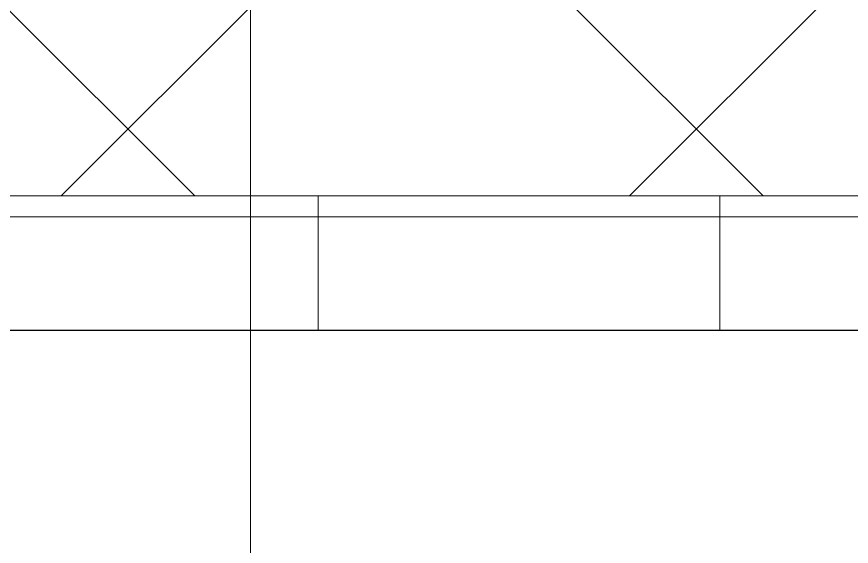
# Model space of a CAD drawing. Header units: millimetres. Extents: x -23600 to 58751, y -29611 to 36794.
# Drawn here: x 9675 to 10298, y -23646 to -23250 of the extents above; entities that cross this region are included whole.
import ezdxf

# ---------------------------------------------------------------- set-up
doc = ezdxf.new("R2010")
doc.units = ezdxf.units.MM
for name, color, linetype, lineweight in [('A-WALL', 113, 'Continuous', 9), ('A-WALL-PATT', 111, 'Continuous', 25), ('G-ANNO-SYMB', 111, 'Continuous', 9)]:
    doc.layers.add(name, color=color, linetype=linetype, lineweight=lineweight)

msp = doc.modelspace()

# ---------------------------------------------------------------- hatches: boundary and pattern name
at = {"layer": 'A-WALL-PATT', "lineweight": 9}
h = msp.add_hatch(dxfattribs=at)
h.set_pattern_fill('FP_3', color=256, style=0, pattern_type=2)
h.set_pattern_definition([(45, (0, 0), (-212.132, 212.132), []), (135, (0, 0), (-212.132, -212.132), [])])
h.paths.add_polyline_path([(6866.6, -23384.16), (12716.05, -23384.16), (12716.05, -23194.16), (-1585.8, -23194.16), (-1585.8, -23384.16), (6714.2, -23384.16), (6714.2, -23331.76), (6866.6, -23331.76)], flags=0)
h = msp.add_hatch(dxfattribs=at)
h.set_pattern_fill('FP_1', color=256, style=0, pattern_type=2)
h.set_pattern_definition([(0, (0, 0), (0, 300), []), (90, (0, 0), (-300, 2e-14), [])])
h.paths.add_polyline_path([(6866.6, -23484.16), (12716.05, -23484.16), (12716.05, -23384.16), (6866.6, -23384.16)], flags=0)
h.paths.add_polyline_path([(939.24, -23484.16), (6714.2, -23484.16), (6714.2, -23384.16), (-1585.8, -23384.16), (-1585.8, -23484.16)], flags=0)

# ---------------------------------------------------------------- linework, layer by layer
at = {"layer": 'A-WALL'}
msp.add_line((12716.05, -23384.16), (6866.6, -23384.16), dxfattribs=at)
at = {"layer": 'A-WALL', "lineweight": 25}
msp.add_line((6866.6, -23484.16), (12716.05, -23484.16), dxfattribs=at)
at = {"layer": 'G-ANNO-SYMB'}
msp.add_line((9849.72, -14149.24), (9849.72, -25782.64), dxfattribs=at)

doc.saveas('drawing.dxf')
